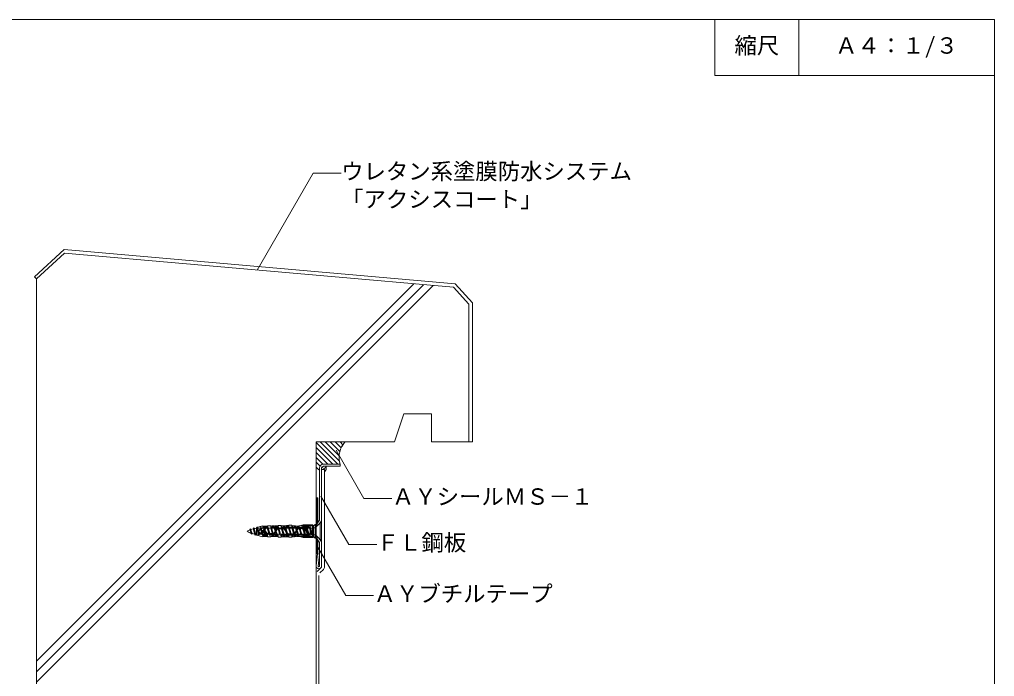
# Model space of a CAD drawing. Units: millimetres on the paper, with parts at other scales. Extents: x -135 to 135, y -94 to 92.
# Drawn here: x -39.4 to 135, y -25.5 to 92 of the extents above; entities that cross this region are included whole.
import ezdxf
from ezdxf.enums import TextEntityAlignment as Align

# ---------------------------------------------------------------- set-up
doc = ezdxf.new("R2010")
doc.units = ezdxf.units.MM
for name, color, linetype, lineweight in [('1-2_ハッチング', 4, 'Continuous', 9), ('1-4_リベットルーフ', 6, 'Continuous', 18), ('1-5_ＦＬ鋼板・ディスク', 5, 'Continuous', 18), ('1-6_アンカー類', 4, 'Continuous', 9), ('1-A_元図・躯体', 7, 'Continuous', 18), ('1-B_その他', 5, 'Continuous', 18), ('1-C_アンカー類②', 4, 'Continuous', 9), ('E-E', 7, 'Continuous', 18), ('F-F', 7, 'Continuous', 18)]:
    doc.layers.add(name, color=color, linetype=linetype, lineweight=lineweight)
doc.styles.add('ＭＳ ゴシック', font='')
doc.styles.get('ＭＳ ゴシック').set_extended_font_data('MS Gothic')

msp = doc.modelspace()

# ---------------------------------------------------------------- linework, layer by layer
at = {"layer": '1-2_ハッチング'}
for p, q in [((13.671, 16.388), (13.741, 16.458)), ((17.546, 12.454), (13.671, 16.328)), ((17.857, 13.026), (14.426, 16.458)), ((17.789, 13.978), (15.309, 16.458)), ((17.922, 14.729), (16.193, 16.458)), ((18.156, 15.379), (17.077, 16.458)), ((18.471, 15.948), (17.961, 16.458)), ((18.432, 15.883), (18.315, 15.684)), ((18.853, 16.45), (18.845, 16.458)), ((16.662, 12.454), (13.671, 15.444)), ((15.778, 12.454), (13.671, 14.56)), ((17.792, 14.012), (17.789, 13.972)), ((18.017, 15.022), (17.946, 14.805)), ((14.898, 12.45), (13.671, 13.676)), ((14.376, 12.088), (13.671, 12.793)), ((17.891, 12.886), (18.005, 12.454)), ((14.142, 11.438), (13.671, 11.909)), ((14.671, 11.769), (14.99, 12.087)), ((14.97, 11.478), (15.483, 11.991)), ((15.171, 11.09), (15.306, 11.225)), ((15.221, 11.123), (15.171, 11.072)), ((15.485, 11.978), (15.467, 12.087))]:
    msp.add_line(p, q, dxfattribs=at)
for centre, radius, start, end in [((21.187, 13.993), 3.333, 148.521, 163.001), ((15.502, 17.474), 3.333, 328.521, 330.499), ((15.502, 17.474), 3.333, 328.521, 330.499), ((21.304, 14.191), 3.333, 137.159, 150.499), ((21.114, 13.736), 3.333, 175.765, 194.768), ((14.466, 14.228), 3.333, 355.765, 356.113), ((21.117, 13.776), 3.333, 161.043, 176.113), ((14.812, 15.942), 3.333, 341.043, 343.001), ((14.498, 11.815), 1, 316.259, 9.409)]:
    msp.add_arc(centre, radius, start, end, dxfattribs=at)
at = {"layer": '1-4_リベットルーフ'}
for p, q in [((14.671, 11.478), (15.171, 11.478)), ((14.671, -5.746), (14.671, 11.478)), ((15.171, -5.89), (15.171, 11.478)), ((14.476, -6.154), (13.867, -6.764)), ((14.976, -6.361), (14.367, -6.971)), ((13.671, -69.629), (13.671, -7.235)), ((14.171, -7.442), (14.171, -69.629))]:
    msp.add_line(p, q, dxfattribs=at)
for centre in [(14.005, -5.683), (14.505, -5.89)]:
    msp.add_arc(centre, 0.667, 315, 0, dxfattribs=at)
at = {"layer": '1-5_ＦＬ鋼板・ディスク'}
for p, q in [((18.005, 12.454), (14.971, 12.454)), ((18.005, 12.454), (18.005, 12.087)), ((14.305, 11.787), (14.305, 2.438)), ((14.671, 11.787), (14.671, -5.746)), ((14.971, 12.087), (18.005, 12.087)), ((13.671, 1.628), (14.305, 2.438)), ((14.095, 1.628), (14.671, 2.34)), ((14.095, 1.628), (13.671, 1.628)), ((13.671, -0.712), (14.305, -1.522)), ((14.095, -0.712), (13.671, -0.712)), ((14.095, -0.712), (14.671, -1.424)), ((14.305, -1.522), (14.305, -5.746)), ((13.671, -5.746), (13.938, -3.58)), ((14.302, -3.624), (13.938, -3.58)), ((14.039, -5.762), (14.302, -3.624))]:
    msp.add_line(p, q, dxfattribs=at)
for centre, radius, start, end in [((14.971, 11.787), 0.667, 90, 180), ((14.971, 11.787), 0.3, 90, 180), ((14.971, 11.787), 0.3, 90, 180), ((14.171, -5.746), 0.5, 180, 0), ((14.171, -5.746), 0.133, 186.594, 0)]:
    msp.add_arc(centre, radius, start, end, dxfattribs=at)
at = {"layer": '1-6_アンカー類'}
for p, q in [((13.636, 1.169), (14.425, 1.958)), ((14.671, 1.958), (14.425, 1.958)), ((14.671, -1.042), (14.671, 1.958)), ((2.16, -0.09), (1.966, 0.923)), ((2.905, -0.07), (2.514, 1.153)), ((3.429, -0.318), (3.131, 1.233)), ((3.538, -0.075), (3.131, 1.233)), ((3.655, 0.991), (3.207, 0.991)), ((4.062, -0.318), (3.765, 1.233)), ((4.172, -0.075), (3.765, 1.233)), ((4.288, 0.991), (3.84, 0.991)), ((4.695, -0.318), (4.398, 1.233)), ((4.805, -0.075), (4.398, 1.233)), ((4.922, 0.991), (4.473, 0.991)), ((5.329, -0.318), (5.031, 1.233)), ((5.438, -0.075), (5.031, 1.233)), ((5.556, 0.991), (5.107, 0.991)), ((5.962, -0.32), (5.665, 1.232)), ((6.072, -0.076), (5.665, 1.232)), ((6.188, 0.991), (5.74, 0.991)), ((6.595, -0.318), (6.298, 1.233)), ((6.705, -0.075), (6.298, 1.233)), ((6.822, 0.991), (6.373, 0.991)), ((7.229, -0.318), (6.931, 1.233)), ((7.338, -0.075), (6.931, 1.233)), ((7.455, 0.991), (7.007, 0.991)), ((7.862, -0.318), (7.565, 1.233)), ((7.972, -0.075), (7.565, 1.233)), ((8.089, 0.991), (7.64, 0.991)), ((8.496, -0.318), (8.199, 1.233)), ((8.606, -0.075), (8.199, 1.233)), ((8.724, 0.991), (8.274, 0.991)), ((9.131, -0.318), (8.833, 1.233)), ((9.24, -0.075), (8.833, 1.233)), ((9.357, 0.991), (8.909, 0.991)), ((9.764, -0.32), (9.467, 1.232)), ((9.874, -0.076), (9.467, 1.232)), ((9.99, 0.991), (9.542, 0.991)), ((10.397, -0.318), (10.1, 1.233)), ((10.507, -0.075), (10.1, 1.233)), ((10.625, 0.991), (10.175, 0.991)), ((11.032, -0.318), (10.734, 1.233)), ((11.141, -0.075), (10.734, 1.233)), ((11.259, 0.991), (10.81, 0.991)), ((11.665, -0.32), (11.368, 1.232)), ((11.775, -0.076), (11.368, 1.232)), ((11.891, 0.991), (11.443, 0.991)), ((12.298, -0.318), (12.001, 1.233)), ((12.408, -0.075), (12.001, 1.233)), ((12.525, 0.991), (12.076, 0.991)), ((13.005, 0.042), (12.634, 1.233)), ((13.005, 0.991), (12.71, 0.991)), ((13.4, 1.071), (13.005, 1.071)), ((2.795, -0.314), (2.905, -0.07)), ((3.353, -0.075), (3.029, -0.075)), ((3.429, -0.318), (3.538, -0.075)), ((3.986, -0.075), (3.538, -0.075)), ((4.062, -0.318), (4.172, -0.075)), ((4.62, -0.075), (4.172, -0.075)), ((4.695, -0.318), (4.805, -0.075)), ((5.253, -0.075), (4.805, -0.075)), ((5.329, -0.318), (5.438, -0.075)), ((5.886, -0.075), (5.438, -0.075)), ((5.962, -0.32), (6.072, -0.076)), ((6.52, -0.075), (6.072, -0.075)), ((6.595, -0.318), (6.705, -0.075)), ((7.153, -0.075), (6.705, -0.075)), ((7.229, -0.318), (7.338, -0.075)), ((7.786, -0.075), (7.338, -0.075)), ((7.862, -0.318), (7.972, -0.075)), ((8.421, -0.075), (7.972, -0.075)), ((8.496, -0.318), (8.606, -0.075)), ((9.055, -0.075), (8.606, -0.075)), ((9.131, -0.318), (9.24, -0.075)), ((9.688, -0.075), (9.24, -0.075)), ((9.764, -0.32), (9.874, -0.076)), ((10.321, -0.075), (9.874, -0.075)), ((10.397, -0.318), (10.507, -0.075)), ((10.956, -0.075), (10.507, -0.075)), ((11.032, -0.318), (11.141, -0.075)), ((11.589, -0.075), (11.141, -0.075)), ((11.665, -0.32), (11.775, -0.076)), ((12.222, -0.075), (11.775, -0.075)), ((12.298, -0.318), (12.408, -0.075)), ((12.856, -0.075), (12.408, -0.075)), ((12.931, -0.318), (13.005, -0.155)), ((13.4, -0.155), (13.005, -0.155)), ((13.636, -0.253), (14.425, -1.042))]:
    msp.add_line(p, q, dxfattribs=at)
for points in [[(14.671, -1.042), (14.425, -1.042), (14.425, 1.958)], [(2.27, 0.033), (1.966, 0.923), (1.845, 0.735)], [(1.845, 0.735), (2.16, -0.09), (2.27, 0.033)], [(3.131, 1.233), (3.022, 0.991), (3.429, -0.318)], [(3.765, 1.233), (3.655, 0.991), (4.062, -0.318)], [(4.398, 1.233), (4.288, 0.991), (4.695, -0.318)], [(5.031, 1.233), (4.922, 0.991), (5.329, -0.318)], [(5.665, 1.232), (5.556, 0.989), (5.962, -0.32)], [(6.298, 1.233), (6.188, 0.991), (6.595, -0.318)], [(6.931, 1.233), (6.822, 0.991), (7.229, -0.318)], [(7.565, 1.233), (7.455, 0.991), (7.862, -0.318)], [(8.199, 1.233), (8.089, 0.991), (8.496, -0.318)], [(8.833, 1.233), (8.724, 0.991), (9.131, -0.318)], [(9.467, 1.232), (9.357, 0.989), (9.764, -0.32)], [(10.1, 1.233), (9.99, 0.991), (10.397, -0.318)], [(10.734, 1.233), (10.625, 0.991), (11.032, -0.318)], [(11.368, 1.232), (11.258, 0.989), (11.665, -0.32)], [(12.001, 1.233), (11.891, 0.991), (12.298, -0.318)]]:
    msp.add_lwpolyline(points, dxfattribs=at)
for points in [[(2.406, 0.913), (2.795, -0.314), (2.514, 1.153)], [(12.931, -0.318), (12.634, 1.233), (12.525, 0.991)]]:
    msp.add_lwpolyline(points, close=True, dxfattribs=at)
for centre, radius, start, end in [((3.085, -2.136), 3.127, 113.352, 123.951), ((3.085, 3.052), 3.127, 236.049, 251.511), ((3.085, -2.136), 3.127, 102.558, 110.133), ((3.085, 3.052), 3.127, 254.901, 263.165), ((3.085, -2.136), 3.127, 91.153, 99.302), ((13.4, 1.405), 0.333, 270, 315), ((3.085, 3.052), 3.127, 266.704, 268.981), ((13.4, -0.489), 0.333, 45, 90)]:
    msp.add_arc(centre, radius, start, end, dxfattribs=at)
at = {"layer": '1-A_元図・躯体'}
for p, q in [((-36.329, 45.624), (-36.329, -69.629)), ((-36.329, -22.77), (31.161, 44.72)), ((-36.329, -24.656), (32.895, 44.568)), ((-36.329, -26.542), (34.629, 44.416)), ((29.338, 21.458), (27.671, 16.458)), ((13.671, 16.458), (27.671, 16.458)), ((13.671, 16.458), (13.671, -69.629))]:
    msp.add_line(p, q, dxfattribs=at)
for points in [[(-36.329, 45.624), (-31.348, 50.188), (38.23, 44.101), (41.005, 41.073), (41.005, 16.458)], [(29.338, 21.458), (34.338, 21.458), (34.338, 16.458), (41.005, 16.458)]]:
    msp.add_lwpolyline(points, dxfattribs=at)
at = {"layer": '1-B_その他', "color": 3}
for p, q in [((-31.348, 50.188), (-36.329, 45.624)), ((38.23, 44.101), (-31.348, 50.188)), ((38.23, 44.101), (41.005, 41.073)), ((41.005, 41.073), (41.005, 16.458))]:
    msp.add_line(p, q, dxfattribs=at)
at = {"layer": '1-B_その他'}
for p, q in [((14.005, 6.458), (13.671, 6.458)), ((13.671, 6.318), (13.811, 6.458)), ((13.671, 6.458), (13.671, 1.628)), ((13.671, 6.024), (14.005, 6.357)), ((13.671, 5.729), (14.005, 6.063)), ((13.671, 5.435), (14.005, 5.768)), ((13.671, 5.14), (14.005, 5.473)), ((14.005, 2.054), (14.005, 6.458)), ((13.671, 4.845), (14.005, 5.179)), ((13.671, 4.551), (14.005, 4.884)), ((13.671, 4.256), (14.005, 4.589)), ((13.671, 3.961), (14.005, 4.295)), ((13.671, 3.667), (14.005, 4)), ((13.671, 3.372), (14.005, 3.705)), ((13.671, 3.078), (14.005, 3.411)), ((13.671, 2.783), (14.005, 3.116)), ((13.671, 2.488), (14.005, 2.822)), ((13.671, 2.194), (14.005, 2.527)), ((13.671, 1.899), (14.005, 2.232)), ((13.671, -3.542), (13.671, -0.712)), ((13.671, -0.983), (14.005, -1.316)), ((13.671, -1.278), (14.005, -1.611)), ((13.671, -1.572), (14.005, -1.906)), ((14.005, -1.138), (14.005, -3.542)), ((13.671, -1.867), (14.005, -2.2)), ((13.671, -2.161), (14.005, -2.495)), ((13.671, -2.456), (14.005, -2.789)), ((13.671, -2.751), (14.005, -3.084)), ((13.671, -3.045), (14.005, -3.379)), ((13.671, -3.34), (13.873, -3.542)), ((13.671, -3.542), (14.005, -3.542))]:
    msp.add_line(p, q, dxfattribs=at)
at = {"layer": '1-B_その他', "color": 3}
for points in [[(-31.356, 50.858), (-36.666, 45.993), (-36.329, 45.624)], [(-31.356, 50.858), (38.546, 44.743), (41.671, 41.332), (41.671, 16.458), (41.005, 16.458)]]:
    msp.add_lwpolyline(points, dxfattribs=at)
at = {"layer": '1-C_アンカー類②'}
for p, q in [((3.005, 1.158), (4.138, 1.458)), ((3.005, -0.242), (3.005, 1.158)), ((3.171, 0.458), (3.777, 0.923)), ((3.171, 0.458), (3.777, -0.007)), ((3.338, 0.458), (3.949, 0.928)), ((3.338, 0.458), (3.949, -0.012)), ((3.939, 0.958), (3.878, 0.958)), ((3.938, 0.458), (4.543, 0.923)), ((3.938, 0.458), (4.543, -0.007)), ((4.105, 0.458), (4.716, 0.928)), ((4.105, 0.458), (4.716, -0.012)), ((4.138, 1.083), (4.138, 1.458)), ((4.138, 1.375), (5.005, 1.375)), ((4.138, 1.083), (5.005, 1.083)), ((4.321, 1.083), (4.321, 1.433)), ((4.338, 0.408), (4.338, 0.508)), ((4.338, 0.508), (4.396, 0.508)), ((4.338, 0.408), (4.396, 0.408)), ((4.488, 1.083), (4.488, 1.433)), ((4.706, 0.958), (4.645, 0.958)), ((4.655, 1.083), (4.655, 1.433)), ((4.676, 0.256), (4.729, 0.173)), ((4.76, 0.31), (4.813, 0.227)), ((4.821, 1.083), (4.821, 1.433)), ((5.005, 1.458), (5.605, 1.458)), ((5.005, 1.083), (5.005, 1.458)), ((5.093, 0.075), (5.949, 0.075)), ((5.605, 1.083), (5.605, 1.458)), ((5.605, 1.375), (6.871, 1.433)), ((5.605, 1.083), (6.871, 1.141)), ((5.805, 1.091), (5.805, 1.462)), ((6.005, 1.098), (6.005, 1.466)), ((6.205, 1.106), (6.205, 1.469)), ((6.606, 0.81), (6.229, 0.227)), ((6.69, 0.756), (6.313, 0.173)), ((6.405, 1.114), (6.405, 1.473)), ((6.605, 1.129), (6.605, 1.476)), ((6.771, 1.137), (6.771, 1.479)), ((6.97, 1.008), (7.74, 1.008)), ((6.97, 0.908), (7.74, 0.908)), ((7.438, 1.141), (7.438, 1.5)), ((7.438, 1.446), (8.771, 1.479)), ((7.438, 1.141), (8.771, 1.175)), ((7.638, 1.146), (7.638, 1.502)), ((7.838, 1.151), (7.838, 1.507)), ((8.02, 0.756), (8.439, 0.106)), ((8.038, 1.156), (8.038, 1.512)), ((8.104, 0.81), (8.523, 0.161)), ((8.238, 1.161), (8.238, 1.517)), ((8.438, 1.166), (8.438, 1.522)), ((8.638, 1.171), (8.638, 1.527)), ((8.771, 1.533), (9.338, 1.533)), ((8.771, 1.175), (8.771, 1.533)), ((8.771, 1.175), (9.341, 1.172)), ((8.803, 0.008), (9.573, 0.008)), ((9.338, 1.172), (9.338, 1.533)), ((9.338, 1.479), (10.605, 1.368)), ((9.338, 1.172), (10.605, 1.125)), ((9.538, 1.164), (9.538, 1.513)), ((9.738, 1.157), (9.738, 1.495)), ((10.272, 0.81), (9.853, 0.161)), ((10.356, 0.756), (9.937, 0.106)), ((9.938, 1.149), (9.938, 1.477)), ((10.138, 1.142), (10.138, 1.46)), ((10.338, 1.135), (10.338, 1.442)), ((10.538, 1.127), (10.538, 1.424)), ((10.605, 1.421), (13.005, 1.421)), ((10.605, 1.125), (10.605, 1.421)), ((10.605, 1.125), (12.638, 1.125)), ((10.636, 1.008), (10.938, 1.008)), ((10.636, 0.908), (10.938, 0.908)), ((10.705, 1.421), (11.338, 1.588)), ((10.938, 0.908), (10.938, 1.008)), ((11.105, 1.008), (11.406, 1.008)), ((11.105, 0.908), (11.105, 1.008)), ((11.105, 0.908), (11.406, 0.908)), ((11.205, 1.125), (11.205, 1.421)), ((11.338, 1.588), (13.071, 1.588)), ((11.405, 1.125), (11.405, 1.421)), ((11.571, 1.125), (11.571, 1.421)), ((11.686, 0.756), (12.106, 0.106)), ((11.738, 1.125), (11.738, 1.421)), ((11.77, 0.81), (12.19, 0.161)), ((11.905, 1.125), (11.905, 1.421)), ((12.071, 1.125), (12.071, 1.421)), ((12.238, 1.116), (12.238, 1.421)), ((12.405, 1.125), (12.405, 1.421)), ((12.47, 0.008), (12.638, 0.008)), ((12.638, -0.505), (12.638, 1.421)), ((13.005, -0.505), (13.005, 1.421)), ((13.005, 1.388), (13.238, 1.388)), ((13.005, -0.155), (13.005, 1.071)), ((13.005, 0.541), (13.071, 0.458)), ((13.005, 0.541), (13.238, 0.541)), ((13.005, 0.375), (13.071, 0.458)), ((13.005, 0.375), (13.238, 0.375)), ((13.238, 1.388), (13.071, 1.588)), ((13.238, 1.421), (13.521, 1.683)), ((13.238, -0.505), (13.238, 1.421)), ((13.521, 1.683), (13.671, 1.683)), ((13.521, -0.767), (13.521, 1.683)), ((13.538, -0.155), (13.538, 1.071)), ((13.671, -0.767), (13.671, 1.683)), ((3.005, -0.242), (4.138, -0.542)), ((3.939, -0.042), (3.878, -0.042)), ((4.138, -0.167), (5.005, -0.167)), ((4.138, -0.542), (4.138, -0.167)), ((4.138, -0.459), (5.005, -0.459)), ((4.321, -0.517), (4.321, -0.167)), ((4.488, -0.517), (4.488, -0.167)), ((4.706, -0.042), (4.645, -0.042)), ((4.655, -0.517), (4.655, -0.167)), ((4.821, -0.517), (4.821, -0.167)), ((5.005, -0.542), (5.005, -0.167)), ((5.005, -0.542), (5.605, -0.542)), ((5.093, -0.025), (5.949, -0.025)), ((5.605, -0.167), (6.871, -0.225)), ((5.605, -0.542), (5.605, -0.167)), ((5.605, -0.459), (6.871, -0.487)), ((5.805, -0.542), (5.805, -0.175)), ((6.005, -0.546), (6.005, -0.182)), ((6.205, -0.551), (6.205, -0.19)), ((6.405, -0.555), (6.405, -0.198)), ((6.605, -0.56), (6.605, -0.213)), ((6.771, -0.563), (6.771, -0.218)), ((6.871, -0.571), (6.871, -0.225)), ((6.871, -0.571), (7.438, -0.584)), ((7.438, -0.584), (7.438, -0.225)), ((7.438, -0.225), (8.771, -0.259)), ((7.438, -0.53), (8.771, -0.563)), ((7.638, -0.586), (7.638, -0.23)), ((7.838, -0.591), (7.838, -0.241)), ((8.038, -0.596), (8.038, -0.24)), ((8.238, -0.601), (8.238, -0.245)), ((8.438, -0.606), (8.438, -0.25)), ((8.638, -0.611), (8.638, -0.255)), ((8.771, -0.259), (9.337, -0.256)), ((8.771, -0.617), (8.771, -0.259)), ((8.771, -0.617), (9.338, -0.617)), ((8.803, -0.092), (9.573, -0.092)), ((9.337, -0.256), (10.605, -0.209)), ((9.338, -0.617), (9.338, -0.256)), ((9.338, -0.563), (10.605, -0.452)), ((9.538, -0.597), (9.538, -0.248)), ((9.738, -0.579), (9.738, -0.241)), ((9.938, -0.561), (9.938, -0.233)), ((10.138, -0.544), (10.138, -0.226)), ((10.338, -0.526), (10.338, -0.219)), ((10.538, -0.508), (10.538, -0.209)), ((10.605, -0.505), (10.605, -0.209)), ((10.605, -0.209), (12.638, -0.209)), ((10.605, -0.505), (13.005, -0.505)), ((11.338, -0.672), (10.705, -0.505)), ((11.205, -0.505), (11.205, -0.209)), ((11.338, -0.672), (13.071, -0.672)), ((11.405, -0.505), (11.405, -0.209)), ((11.571, -0.505), (11.571, -0.209)), ((11.738, -0.505), (11.738, -0.209)), ((11.905, -0.505), (11.905, -0.209)), ((12.071, -0.505), (12.071, -0.209)), ((12.238, -0.505), (12.238, -0.209)), ((12.405, -0.505), (12.405, -0.209)), ((12.47, -0.092), (12.638, -0.092)), ((13.005, -0.472), (13.238, -0.472)), ((13.071, -0.672), (13.238, -0.472)), ((13.238, -0.505), (13.521, -0.767)), ((13.521, -0.767), (13.671, -0.767))]:
    msp.add_line(p, q, dxfattribs=at)
for points in [[(6.871, 1.141), (6.871, 1.487), (7.438, 1.5)], [(13.238, 0.375), (13.071, 0.458), (13.238, 0.541)]]:
    msp.add_lwpolyline(points, dxfattribs=at)
for centre, radius, start, end in [((3.878, 0.791), 0.167, 90, 127.569), ((3.939, 0.941), 0.0167, 307.569, 90), ((4.396, 0.075), 0.433, 32.858, 90), ((4.396, 0.075), 0.333, 32.858, 90), ((4.645, 0.791), 0.167, 90, 127.569), ((4.706, 0.941), 0.0167, 307.569, 90), ((5.093, 0.408), 0.433, 212.858, 270), ((5.093, 0.408), 0.333, 212.858, 270), ((5.949, 0.408), 0.333, 270, 327.142), ((5.949, 0.408), 0.433, 270, 327.142), ((6.97, 0.575), 0.433, 90, 147.142), ((6.97, 0.575), 0.333, 90, 147.142), ((7.74, 0.575), 0.433, 32.858, 90), ((7.74, 0.575), 0.333, 32.858, 90), ((8.803, 0.341), 0.433, 212.858, 270), ((8.803, 0.341), 0.333, 212.858, 270), ((9.573, 0.341), 0.333, 270, 327.142), ((9.573, 0.341), 0.433, 270, 327.142), ((10.636, 0.575), 0.433, 90, 147.142), ((10.636, 0.575), 0.333, 90, 147.142), ((11.406, 0.575), 0.433, 32.858, 90), ((11.406, 0.575), 0.333, 32.858, 90), ((12.47, 0.341), 0.433, 212.858, 270), ((12.47, 0.341), 0.333, 212.858, 270), ((3.878, 0.125), 0.167, 232.431, 270), ((3.939, -0.025), 0.0167, 270, 52.431), ((4.645, 0.125), 0.167, 232.431, 270), ((4.706, -0.025), 0.0167, 270, 52.431)]:
    msp.add_arc(centre, radius, start, end, dxfattribs=at)
at = {"layer": 'E-E'}
for p, q in [((13.159, 64.501), (3.159, 47.181)), ((13.159, 64.501), (18.159, 64.501)), ((22.242, 6.323), (17.242, 14.984)), ((19.517, -1.905), (14.517, 6.755)), ((22.242, 6.323), (27.242, 6.323)), ((18.971, -11.057), (13.971, -2.397)), ((19.517, -1.905), (24.517, -1.905)), ((18.971, -11.057), (23.971, -11.057))]:
    msp.add_line(p, q, dxfattribs=at)
at = {"layer": 'F-F'}
msp.add_line((100, 92), (100, 82), dxfattribs=at)
for points in [[(-135, 92), (135, 92), (135, -88), (-135, -88)], [(85, 92), (85, 82), (135, 82)]]:
    msp.add_lwpolyline(points, dxfattribs=at)

# ---------------------------------------------------------------- texts
at = {"layer": 'E-E', "style": 'ＭＳ ゴシック'}
for s, p in [('縮尺', (88.5, 85)), ('Ａ４：１/３', (106.5, 85)), ('ウレタン系塗膜防水システム', (18.159, 62.501)), ('「アクシスコート」', (18.159, 57.501)), ('ＡＹシールＭＳ－１', (27.242, 4.323)), ('ＦＬ鋼板', (24.517, -3.905)), ('ＡＹブチルテープ', (23.971, -13.057))]:
    msp.add_text(s, height=2.933, dxfattribs=at).set_placement(p, align=Align.BOTTOM_LEFT)

doc.saveas('drawing.dxf')
